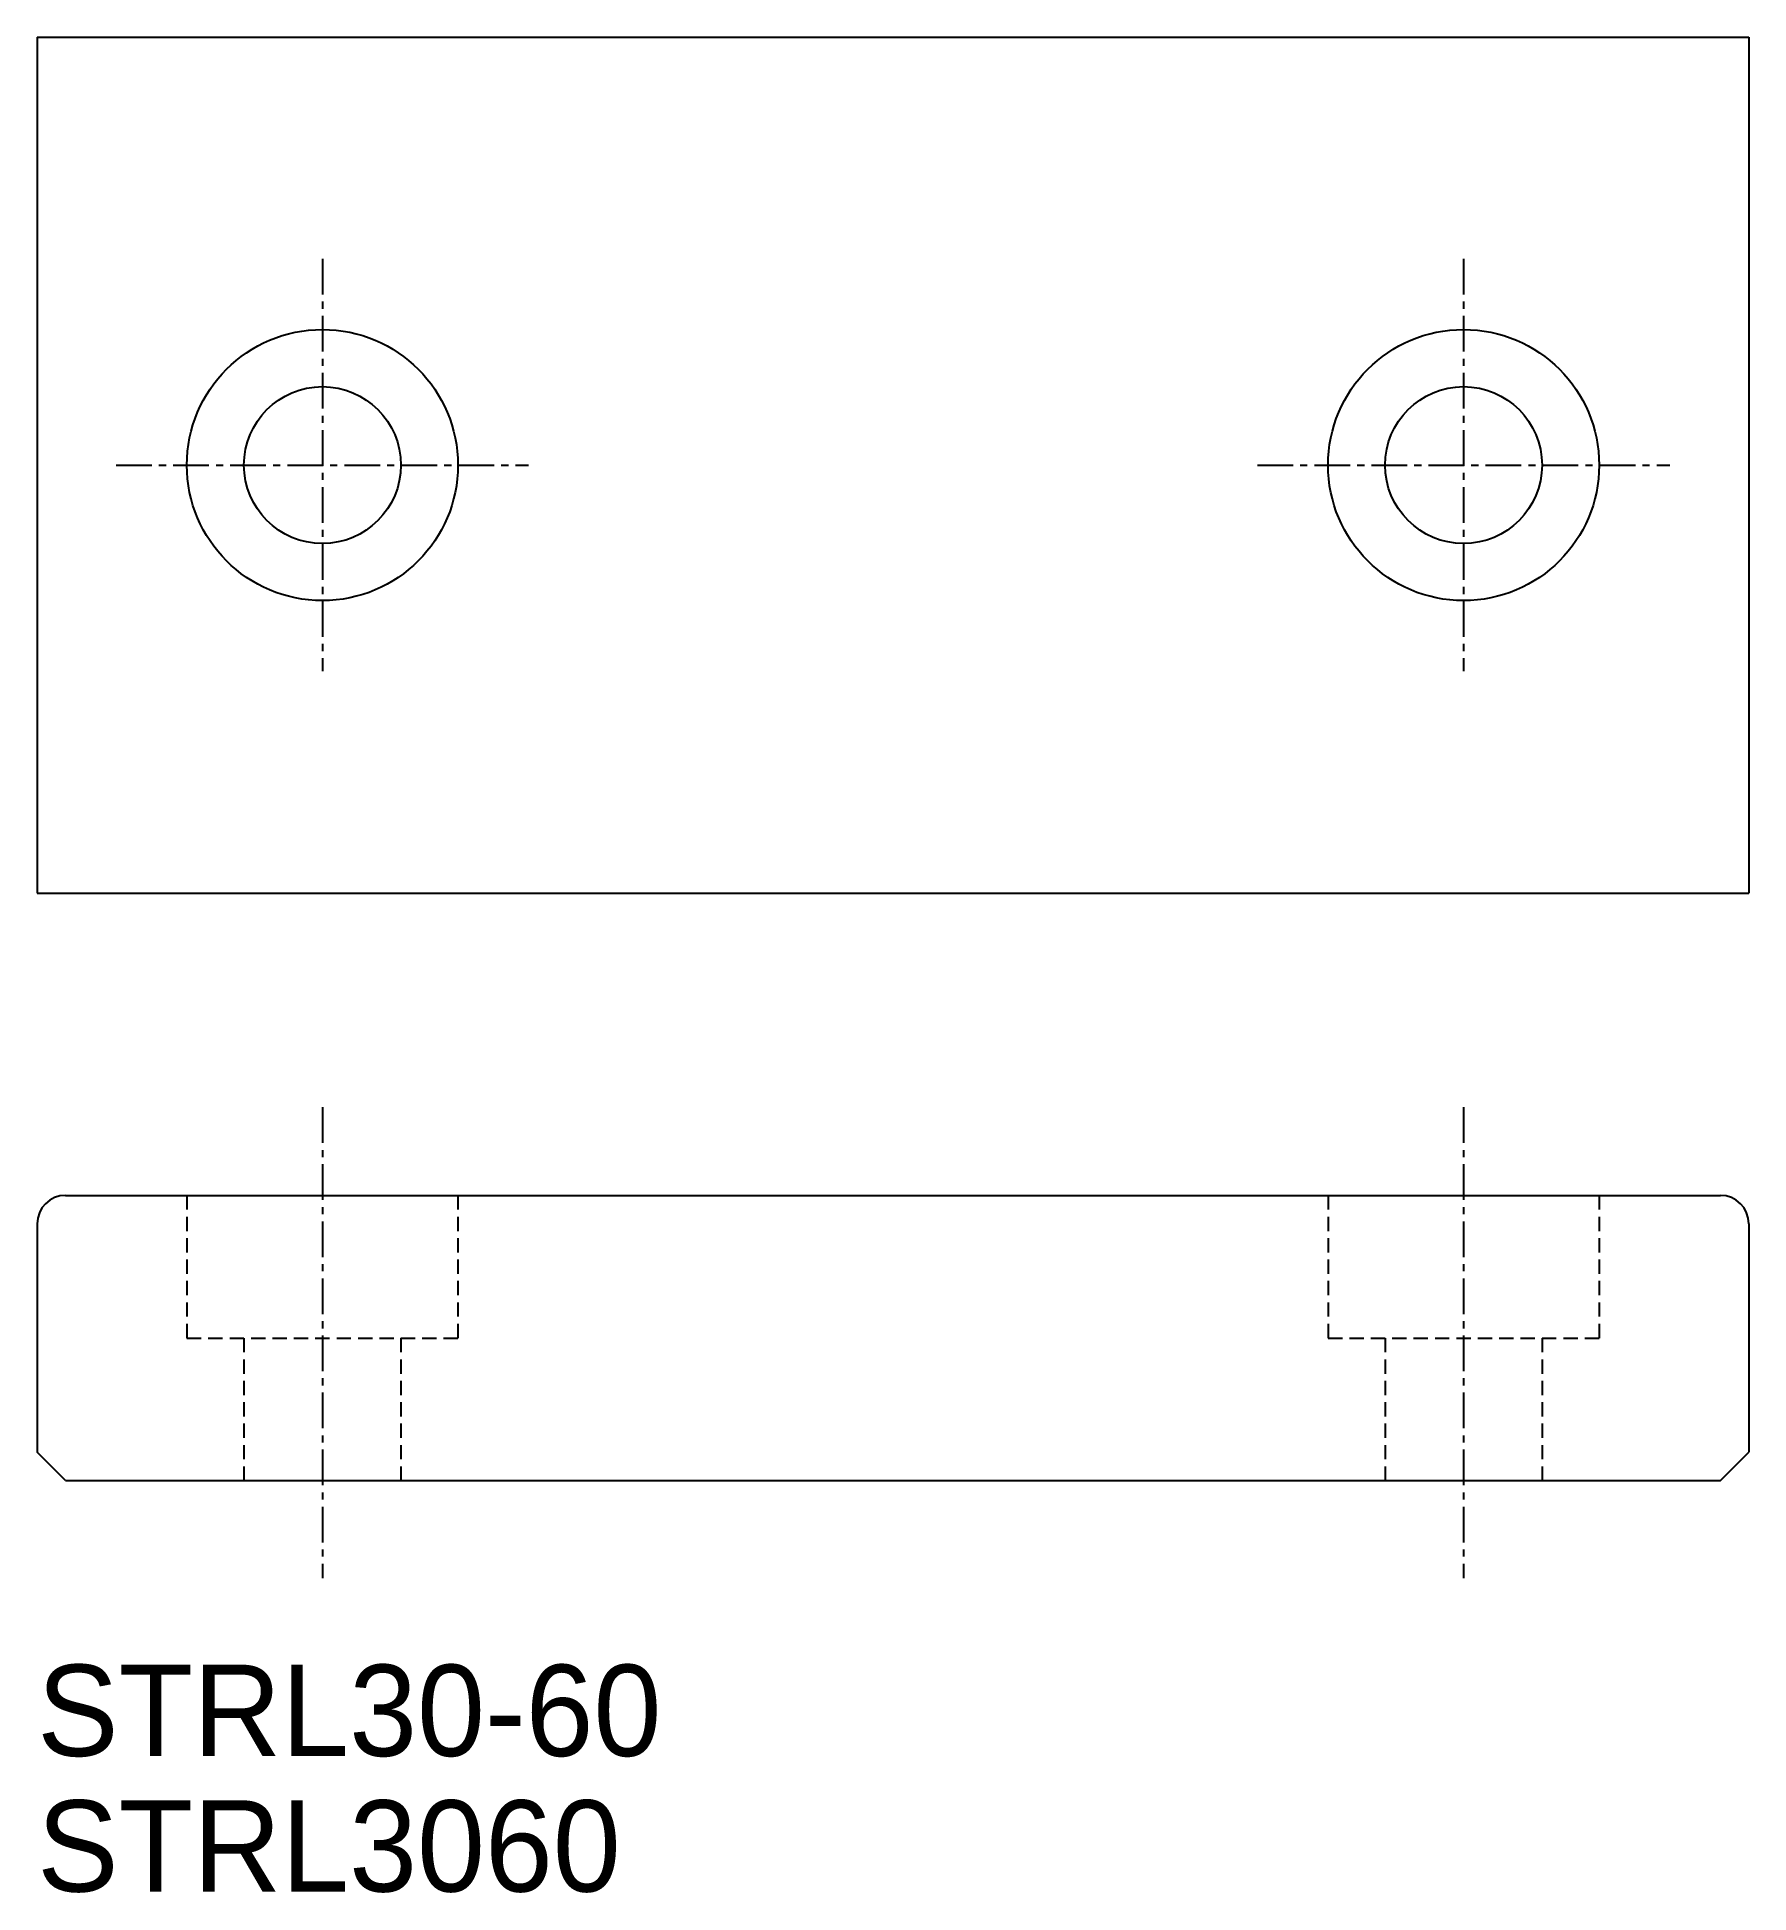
# Model space of a CAD drawing. Extents: x 10 to 70, y 10 to 75.
import ezdxf

# ---------------------------------------------------------------- set-up
doc = ezdxf.new("R2010")
doc.units = 0
doc.linetypes.add('CENTER', pattern=[2, 1.25, -0.25, 0.25, -0.25])
doc.linetypes.add('DASHED', pattern=[0.75, 0.5, -0.25])
doc.layers.get('0').update_dxf_attribs({"linetype": 'CONTINUOUS'})
doc.layers.add('CENTER', color=1, linetype='CENTER')

msp = doc.modelspace()

# ---------------------------------------------------------------- linework, layer by layer
at = {"color": 7, "linetype": 'CONTINUOUS'}
for p, q in [((10, 75), (70, 75)), ((10, 75), (10, 45)), ((70, 75), (70, 45)), ((10, 45), (70, 45)), ((20, 45), (60, 45)), ((11, 34.403), (69, 34.403)), ((10, 33.403), (10, 25.403)), ((70, 33.403), (70, 25.403)), ((11, 24.403), (10, 25.403)), ((69, 24.403), (70, 25.403)), ((11, 24.403), (69, 24.403))]:
    msp.add_line(p, q, dxfattribs=at)
at = {"color": 3, "linetype": 'DASHED'}
for p, q in [((15.25, 34.403), (15.25, 29.403)), ((24.75, 34.403), (24.75, 29.403)), ((55.25, 34.403), (55.25, 29.403)), ((64.75, 34.403), (64.75, 29.403)), ((15.25, 29.403), (24.75, 29.403)), ((17.25, 29.403), (17.25, 24.403)), ((22.75, 29.403), (22.75, 24.403)), ((55.25, 29.403), (64.75, 29.403)), ((57.25, 29.403), (57.25, 24.403)), ((62.75, 29.403), (62.75, 24.403))]:
    msp.add_line(p, q, dxfattribs=at)
at = {"color": 7, "linetype": 'CONTINUOUS'}
for centre, radius in [((20, 60), 4.75), ((60, 60), 4.75), ((20, 60), 2.75), ((60, 60), 2.75)]:
    msp.add_circle(centre, radius, dxfattribs=at)
for centre, start, end in [((11, 33.403), 90, 180), ((69, 33.403), 0, 90)]:
    msp.add_arc(centre, 1, start, end, dxfattribs=at)
at = {"layer": 'CENTER', "color": 1, "linetype": 'CENTER'}
for p, q in [((20, 67.229), (20, 52.771)), ((60, 67.229), (60, 52.771)), ((12.771, 60), (27.229, 60)), ((52.771, 60), (67.229, 60)), ((20, 37.491), (20, 20.983)), ((60, 37.491), (60, 20.983))]:
    msp.add_line(p, q, dxfattribs=at)

# ---------------------------------------------------------------- texts
at = {"color": 7, "linetype": 'CONTINUOUS'}
for s, p in [('STRL30-60', (10, 14.752)), ('STRL3060', (10, 10))]:
    msp.add_text(s, height=3.2, dxfattribs=at).set_placement(p)

doc.saveas('drawing.dxf')
